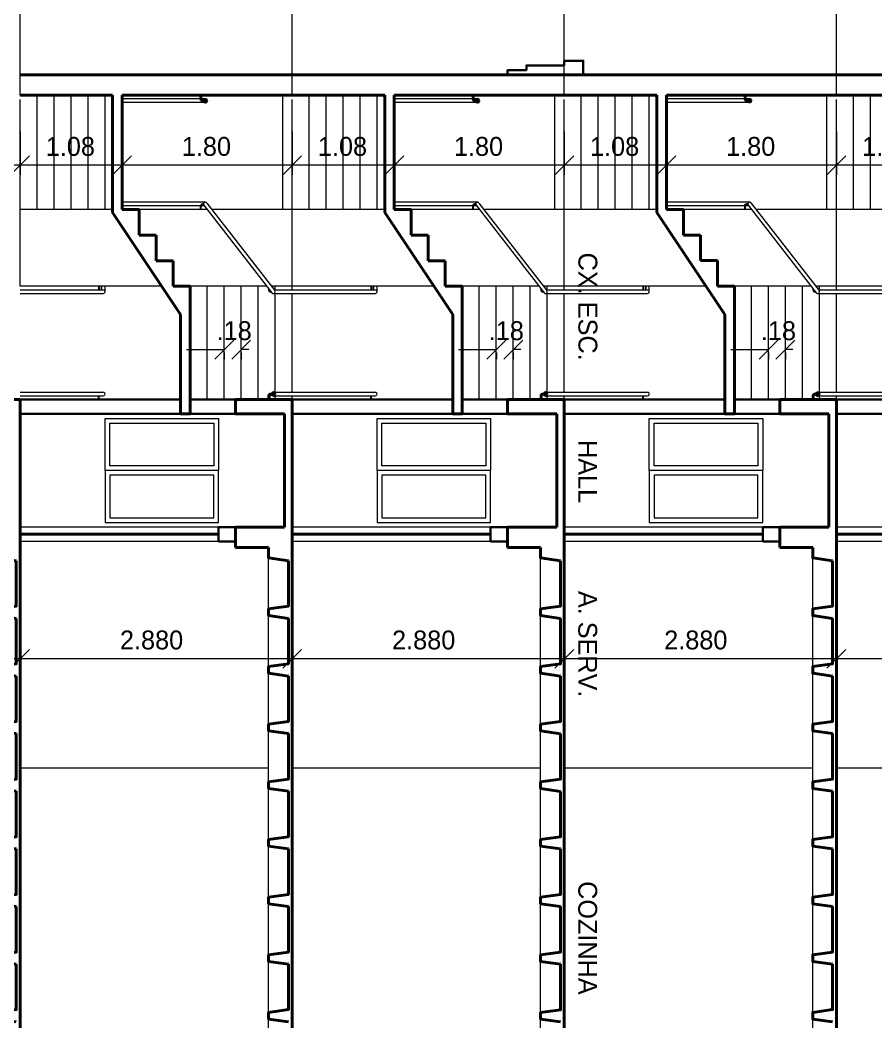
# Model space of a CAD drawing. Header units: metres. Extents: x -62 to 23, y -77 to 42.
# Drawn here: x 1.58 to 10.64, y 16.7 to 27.3 of the extents above; entities that cross this region are included whole.
import ezdxf
from ezdxf.enums import TextEntityAlignment as Align

# ---------------------------------------------------------------- set-up
doc = ezdxf.new("R2010")
doc.units = ezdxf.units.M
doc.header["$MEASUREMENT"] = 0
doc.linetypes.add('DGN Style 3', pattern=[2.76643, 1.976022, -0.790409])
for name, color, linetype, lineweight in [('1 - Eixos', 7, 'Continuous', 0), ('15 - Esquadrias Janelas', 7, 'Continuous', 0), ('19 - Estrutura Metálica', 7, 'Continuous', 0), ('5 - Laje em Corte', 7, 'Continuous', 0), ('7 - Alvenaria', 7, 'Continuous', 0), ('CORNIJAS_VAR NA PLANTA PTIPO 1', 7, 'Continuous', 0), ('Level 1-1', 7, 'Continuous', 0), ('Level 12', 7, 'Continuous', 0), ('Level 28-1', 7, 'Continuous', 0), ('Level 41', 7, 'Continuous', 0), ('Level 44', 7, 'Continuous', 0)]:
    doc.layers.add(name, color=color, linetype=linetype, lineweight=lineweight)
doc.styles.add('Style-CIVIL', font='CIVIL.shx')
doc.styles.add('Style-INTL_ENGINEERING', font='INTL_ENGINEERING.shx')
doc.dimstyles.get("Standard").update_dxf_attribs({"dimtxt": 0.18, "dimasz": 0.18, "dimexe": 0.18, "dimexo": 0.0625, "dimgap": 0.09, "dimtad": 0, "dimtih": 1, "dimtoh": 1, "dimdec": 4, "dimzin": 1, "dimdsep": 46, "dimtxsty": 'Standard', "dimcen": 0, "dimadec": 0, "dimazin": 0, "dimtfac": 1, "dimtdec": 4, "dimtofl": 0, "dimtmove": 0, "dimatfit": 3, "dimfxl": 0, "dimtolj": 1, "dimtzin": 1, "dimarcsym": 0})

# ---------------------------------------------------------------- blocks, each defined once
blk = doc.blocks.new('*U12')
at = {"layer": 'Level 44', "color": 7, "linetype": 'Continuous', "lineweight": 30}
for p, q in [((-1.05, 0.075), (-1.05, -0.075)), ((1.05, 0.075), (1.05, -0.075))]:
    blk.add_line(p, q, dxfattribs=at)
at = {"layer": 'Level 44', "color": 7, "linetype": 'Continuous', "lineweight": 0}
for p, q in [((1.05, 0.075), (-1.05, 0.075)), ((1.05, -0.075), (-1.05, -0.075))]:
    blk.add_line(p, q, dxfattribs=at)
at = {"layer": 'Level 44', "color": 7, "linetype": 'Continuous', "lineweight": 40}
blk.add_line((1.05, 0), (-1.05, 0), dxfattribs=at)
blk = doc.blocks.new('*U14')
at = {"layer": '19 - Estrutura Metálica', "color": 171, "linetype": 'Continuous', "lineweight": 30}
for p, q in [((0.007, 0.014), (0.017, 0.006)), ((0.013, 0.022), (0.023, 0.014)), ((-0.016, -0.063), (0.019, -0.022)), ((-0.008, -0.069), (0.027, -0.029))]:
    blk.add_line(p, q, dxfattribs=at)
for radius in [0.025, 0.015]:
    blk.add_circle((-0.009, 0.034), radius, dxfattribs=at)
for radius, start, end in [(0.02, 318.3321, 47.1052), (0.03, 319.6851, 49.6329)]:
    blk.add_arc((0.004, -0.009), radius, start, end, dxfattribs=at)
blk = doc.blocks.new('*U15')
at = {"layer": '19 - Estrutura Metálica', "color": 171, "linetype": 'Continuous', "lineweight": 30}
for p, q in [((0.007, 0.014), (0.017, 0.006)), ((0.013, 0.022), (0.023, 0.014)), ((-0.016, -0.063), (0.019, -0.022)), ((-0.008, -0.069), (0.027, -0.029))]:
    blk.add_line(p, q, dxfattribs=at)
at = {"layer": '19 - Estrutura Metálica', "color": 171, "linetype": 'Continuous', "lineweight": 30, "extrusion": (0, 0, -1)}
for radius in [0.025, 0.015]:
    blk.add_circle((0.009, 0.034), radius, dxfattribs=at)
at = {"layer": '19 - Estrutura Metálica', "color": 171, "linetype": 'Continuous', "lineweight": 30}
for radius, start, end in [(0.02, 318.3321, 47.1052), (0.03, 319.6851, 49.6329)]:
    blk.add_arc((0.004, -0.009), radius, start, end, dxfattribs=at)
blk = doc.blocks.new('*U11')
at = {"layer": '15 - Esquadrias Janelas', "color": 7, "linetype": 'Continuous', "lineweight": 0, "flags": 128}
for points in [[(0.96, 3.322), (0.96, 2.772), (-0.24, 2.772), (-0.24, 3.322)], [(0.91, 3.272), (0.91, 2.822), (-0.19, 2.822), (-0.19, 3.272)], [(-0.24, 2.772), (-0.24, 2.222), (0.96, 2.222), (0.96, 2.772)], [(-0.19, 2.722), (-0.19, 2.272), (0.91, 2.272), (0.91, 2.722)]]:
    blk.add_lwpolyline(points, close=True, dxfattribs=at)
at = {"layer": '5 - Laje em Corte', "color": 1, "linetype": 'Continuous', "lineweight": 40}
for p, q in [((1.74, 6.958), (-1.14, 6.958)), ((-0.16, 6.743), (-1.14, 6.743)), ((-0.16, 5.502), (-0.16, 6.743)), ((-0.06, 5.532), (-0.06, 6.743)), ((1.74, 6.743), (-0.06, 6.743)), ((-0.06, 5.532), (0.12, 5.532)), ((0.12, 5.262), (0.12, 5.532)), ((0.56, 4.422), (-0.16, 5.502)), ((0.3, 5.262), (0.12, 5.262)), ((0.3, 4.992), (0.3, 5.262)), ((0.48, 4.992), (0.3, 4.992)), ((0.48, 4.722), (0.48, 4.992)), ((0.66, 4.722), (0.48, 4.722)), ((0.66, 3.372), (0.66, 4.722)), ((0.56, 3.372), (0.56, 4.422)), ((-1.14, 3.522), (-1.74, 3.522)), ((-1.74, 3.522), (-1.74, 3.372)), ((-1.14, 3.522), (-1.14, -4.358)), ((-1.22, 3.372), (-1.74, 3.372)), ((-1.22, 3.372), (-1.22, 2.172)), ((0.56, 3.372), (0.66, 3.372)), ((-1.22, 2.172), (-1.74, 2.172)), ((-1.74, 2.172), (-1.74, 1.958)), ((-1.39, 1.958), (-1.74, 1.958))]:
    blk.add_line(p, q, dxfattribs=at)
at = {"layer": '5 - Laje em Corte', "color": 1, "linetype": 'Continuous', "lineweight": 0}
blk.add_line((-1.39, -4.182), (-1.39, 1.848), dxfattribs=at)
at = {"layer": '5 - Laje em Corte', "color": 1, "linetype": 'Continuous', "lineweight": 40, "flags": 128}
for points in [[(-1.39, 1.958), (-1.39, 1.848), (-1.18, 1.818)], [(-1.18, 1.818), (-1.18, 1.338), (-1.39, 1.308), (-1.39, 1.238), (-1.18, 1.208)], [(-1.18, 1.208), (-1.18, 0.728), (-1.39, 0.698), (-1.39, 0.628), (-1.18, 0.598)], [(-1.18, 0.598), (-1.18, 0.118), (-1.39, 0.088), (-1.39, 0.018), (-1.18, -0.012)], [(-1.18, -0.012), (-1.18, -0.492), (-1.39, -0.522), (-1.39, -0.592), (-1.18, -0.622)], [(-1.18, -0.622), (-1.18, -1.102), (-1.39, -1.132), (-1.39, -1.202), (-1.18, -1.232)], [(-1.18, -1.232), (-1.18, -1.712), (-1.39, -1.742), (-1.39, -1.812), (-1.18, -1.842)], [(-1.18, -1.842), (-1.18, -2.322), (-1.39, -2.352), (-1.39, -2.422), (-1.18, -2.452)], [(-1.18, -2.452), (-1.18, -2.932), (-1.39, -2.962), (-1.39, -3.032), (-1.18, -3.062)]]:
    blk.add_lwpolyline(points, dxfattribs=at)
at = {"layer": 'CORNIJAS_VAR NA PLANTA PTIPO 1', "color": 7, "linetype": 'Continuous', "lineweight": 30}
for p, q in [((1.14, 2.172), (0.96, 2.172)), ((1.14, 2.022), (0.96, 2.022))]:
    blk.add_line(p, q, dxfattribs=at)
at = {"layer": 'Level 28-1', "color": 171, "linetype": 'Continuous', "lineweight": 13}
for p, q in [((0.771, 6.703), (-0.06, 6.703)), ((0.821, 6.703), (0.778, 6.703)), ((0.821, 6.665), (-0.06, 6.665)), ((0.821, 5.61), (-0.06, 5.61)), ((0.771, 5.572), (-0.06, 5.572)), ((0.771, 5.532), (0.771, 5.572)), ((0.778, 5.532), (0.778, 5.572)), ((0.812, 5.572), (0.778, 5.572)), ((0.803, 5.587), (0.792, 5.587)), ((0.803, 5.595), (0.793, 5.595)), ((0.806, 5.579), (1.526, 4.652)), ((0.836, 5.602), (1.556, 4.675)), ((-1.14, 4.682), (-0.259, 4.682)), ((-0.309, 4.722), (-0.309, 4.682)), ((-0.302, 4.722), (-0.302, 4.683)), ((-0.24, 4.663), (-0.24, 4.722)), ((1.491, 4.698), (1.491, 4.682)), ((1.498, 4.688), (1.498, 4.683)), ((1.515, 4.667), (1.512, 4.667)), ((1.55, 4.682), (1.74, 4.682)), ((-1.14, 4.645), (-0.259, 4.645)), ((1.52, 4.66), (1.513, 4.66)), ((1.541, 4.645), (1.74, 4.645)), ((-1.14, 3.6), (-0.259, 3.6)), ((-1.14, 3.562), (-0.259, 3.562)), ((-0.309, 3.522), (-0.309, 3.562)), ((-0.302, 3.522), (-0.302, 3.562)), ((1.541, 3.6), (1.74, 3.6)), ((1.541, 3.562), (1.74, 3.562))]:
    blk.add_line(p, q, dxfattribs=at)
at = {"layer": 'Level 28-1', "color": 171, "linetype": 'Continuous', "lineweight": 13, "flags": 128}
blk.add_lwpolyline([(-0.278, 4.682), (-0.278, 4.722), (-0.278, 4.693)], dxfattribs=at)
at = {"layer": 'Level 28-1', "color": 171, "linetype": 'Continuous', "lineweight": 13, "extrusion": (0, 0, -1)}
for radius, start, end in [(0.0225, 0.0115, 89.9593), (0.015, 358.6585, 87.4316)]:
    blk.add_arc((-0.793, 5.572), radius, start, end, dxfattribs=at)
at = {"layer": 'Level 28-1', "color": 171, "linetype": 'Continuous', "lineweight": 13}
for centre, radius, start, end in [((0.821, 5.591), 0.0187, 36.9033, 216.9033), ((-0.259, 4.663), 0.0187, 269.9948, 90.0001), ((1.513, 4.682), 0.0225, 180.0115, 269.9593), ((1.513, 4.682), 0.015, 178.6585, 267.4316), ((1.541, 4.663), 0.0187, 216.9033, 36.9033), ((-0.259, 3.581), 0.0187, 269.9999, 90)]:
    blk.add_arc(centre, radius, start, end, dxfattribs=at)
at = {"layer": 'Level 41', "color": 230, "linetype": 'Continuous', "lineweight": 0}
for p, q in [((-1.24, 5.532), (-1.24, 6.743)), ((0.84, 3.522), (0.84, 4.722)), ((1.02, 3.522), (1.02, 4.722)), ((1.2, 3.522), (1.2, 4.722)), ((1.38, 3.522), (1.38, 4.722)), ((1.56, 4.682), (1.56, 4.722)), ((1.74, 4.682), (1.74, 4.722)), ((1.56, 3.6), (1.56, 4.645)), ((1.74, 3.6), (1.74, 4.645)), ((1.56, 3.522), (1.56, 3.562)), ((1.74, 3.522), (1.74, 3.562))]:
    blk.add_line(p, q, dxfattribs=at)
at = {"layer": 'Level 41', "color": 230, "linetype": 'DGN Style 3', "lineweight": 0}
for p, q in [((-1.14, 4.722), (-1.14, 6.743)), ((-0.96, 5.532), (-0.96, 6.743)), ((-0.78, 5.532), (-0.78, 6.743)), ((-0.6, 5.532), (-0.6, 6.743)), ((-0.42, 5.532), (-0.42, 6.743)), ((-0.24, 5.532), (-0.24, 6.743))]:
    blk.add_line(p, q, dxfattribs=at)
at = {"layer": 'Level 41', "color": 7, "linetype": 'Continuous', "lineweight": 13}
for p, q in [((-0.16, 5.532), (-1.14, 5.532)), ((0.843, 5.532), (0.12, 5.532)), ((1.74, 5.532), (0.891, 5.532)), ((0.36, 4.722), (-1.14, 4.722)), ((1.472, 4.722), (0.66, 4.722)), ((1.74, 4.722), (1.519, 4.722))]:
    blk.add_line(p, q, dxfattribs=at)
at = {"layer": 'Level 41', "color": 7, "linetype": 'Continuous', "lineweight": 30}
for p, q in [((0.56, 3.522), (-1.14, 3.522)), ((1.14, 3.522), (0.66, 3.522)), ((0.56, 3.372), (-1.14, 3.372)), ((1.14, 3.372), (0.66, 3.372))]:
    blk.add_line(p, q, dxfattribs=at)
at = {"layer": 'Level 44', "color": 7, "linetype": 'Continuous', "lineweight": 13}
blk.add_line((1.49, -0.378), (-1.14, -0.378), dxfattribs=at)
at = {"layer": '19 - Estrutura Metálica', "color": 171, "linetype": 'Continuous', "lineweight": 30, "xscale": 0.7499990121287976, "yscale": 0.7499990121287976, "zscale": 0.7499990121287976, "rotation": 220.3263723975496}
blk.add_blockref('*U14', (0.8, 6.699), dxfattribs=at)
at = {"layer": '19 - Estrutura Metálica', "color": 171, "linetype": 'Continuous', "lineweight": 30, "extrusion": (0, 0, -1), "xscale": 0.7499990121287978, "yscale": 0.7499990121287978, "zscale": 0.7499990121287978, "rotation": 40.32637239754955}
blk.add_blockref('*U15', (-1.52, 3.566), dxfattribs=at)
at = {"layer": 'Level 44', "color": 7, "linetype": 'Continuous', "lineweight": 30}
blk.add_blockref('*U12', (-0.09, 2.097), dxfattribs=at)
blk = doc.blocks.new('*D80')
at = {"layer": 'Defpoints'}
for p in [(10.223, 20.546), (11.663, 20.546), (10.223, 19.935), (13.103, 19.745)]:
    blk.add_point(p, dxfattribs=at)
at = {"layer": 'Level 1-1', "color": 2, "linetype": 'Continuous', "lineweight": 0}
for p, q in [((10.123, 20.446), (10.323, 20.646)), ((10.223, 20.035), (10.223, 20.646)), ((13.203, 20.646), (13.003, 20.446)), ((13.103, 19.845), (13.103, 20.646)), ((13.103, 20.546), (10.223, 20.546))]:
    blk.add_line(p, q, dxfattribs=at)
at = {"layer": 'Level 1-1', "color": 2, "linetype": 'Continuous', "lineweight": 0, "style": 'Style-CIVIL'}
blk.add_text('2.880', height=0.2, dxfattribs=at).set_placement((11.28, 20.746), align=Align.MIDDLE_LEFT)
blk = doc.blocks.new('_Oblique')
at = {"color": 0, "linetype": 'ByBlock', "lineweight": -2}
blk.add_line((0.5, 0.5), (-0.5, -0.5), dxfattribs=at)
blk = doc.blocks.new('*D81')
at = {"layer": 'Defpoints'}
for p in [(7.343, 20.546), (8.783, 20.546), (7.343, 19.935), (10.223, 19.935)]:
    blk.add_point(p, dxfattribs=at)
at = {"layer": 'Level 1-1', "color": 2, "linetype": 'Continuous', "lineweight": 0}
for p, q in [((7.243, 20.446), (7.443, 20.646)), ((7.343, 20.035), (7.343, 20.646)), ((10.323, 20.646), (10.123, 20.446)), ((10.223, 20.035), (10.223, 20.646)), ((10.223, 20.546), (7.343, 20.546))]:
    blk.add_line(p, q, dxfattribs=at)
at = {"layer": 'Level 1-1', "color": 2, "linetype": 'Continuous', "lineweight": 0, "style": 'Style-CIVIL'}
blk.add_text('2.880', height=0.2, dxfattribs=at).set_placement((8.4, 20.746), align=Align.MIDDLE_LEFT)
blk = doc.blocks.new('*D82')
at = {"layer": 'Defpoints'}
for p in [(4.463, 20.546), (5.903, 20.546), (4.463, 19.935), (7.343, 19.935)]:
    blk.add_point(p, dxfattribs=at)
at = {"layer": 'Level 1-1', "color": 2, "linetype": 'Continuous', "lineweight": 0}
for p, q in [((4.363, 20.446), (4.563, 20.646)), ((4.463, 20.035), (4.463, 20.646)), ((7.443, 20.646), (7.243, 20.446)), ((7.343, 20.035), (7.343, 20.646)), ((7.343, 20.546), (4.463, 20.546))]:
    blk.add_line(p, q, dxfattribs=at)
at = {"layer": 'Level 1-1', "color": 2, "linetype": 'Continuous', "lineweight": 0, "style": 'Style-CIVIL'}
blk.add_text('2.880', height=0.2, dxfattribs=at).set_placement((5.52, 20.746), align=Align.MIDDLE_LEFT)
blk = doc.blocks.new('*D83')
at = {"layer": 'Defpoints'}
for p in [(1.583, 20.546), (3.023, 20.546), (1.583, 19.935), (4.463, 19.935)]:
    blk.add_point(p, dxfattribs=at)
at = {"layer": 'Level 1-1', "color": 2, "linetype": 'Continuous', "lineweight": 0}
for p, q in [((1.483, 20.446), (1.683, 20.646)), ((1.583, 20.035), (1.583, 20.646)), ((4.563, 20.646), (4.363, 20.446)), ((4.463, 20.035), (4.463, 20.646)), ((4.463, 20.546), (1.583, 20.546))]:
    blk.add_line(p, q, dxfattribs=at)
at = {"layer": 'Level 1-1', "color": 2, "linetype": 'Continuous', "lineweight": 0, "style": 'Style-CIVIL'}
blk.add_text('2.880', height=0.2, dxfattribs=at).set_placement((2.64, 20.746), align=Align.MIDDLE_LEFT)
blk = doc.blocks.new('*D84')
at = {"layer": 'Defpoints'}
for p in [(-1.297, 20.546), (0.143, 20.546), (-1.297, 19.935), (1.583, 19.935)]:
    blk.add_point(p, dxfattribs=at)
at = {"layer": 'Level 1-1', "color": 2, "linetype": 'Continuous', "lineweight": 0}
for p, q in [((-1.397, 20.446), (-1.197, 20.646)), ((-1.297, 20.035), (-1.297, 20.646)), ((1.683, 20.646), (1.483, 20.446)), ((1.583, 20.035), (1.583, 20.646)), ((1.583, 20.546), (-1.297, 20.546))]:
    blk.add_line(p, q, dxfattribs=at)
at = {"layer": 'Level 1-1', "color": 2, "linetype": 'Continuous', "lineweight": 0, "style": 'Style-CIVIL'}
blk.add_text('2.880', height=0.2, dxfattribs=at).set_placement((-0.24, 20.746), align=Align.MIDDLE_LEFT)
blk = doc.blocks.new('*D183')
at = {"layer": 'Defpoints'}
for p in [(10.223, 26.224), (11.303, 25.904), (10.223, 25.768), (10.763, 25.768)]:
    blk.add_point(p, dxfattribs=at)
at = {"layer": 'Level 1-1', "color": 2, "linetype": 'Continuous', "lineweight": 0}
for p, q in [((10.223, 26.124), (10.223, 25.668)), ((10.123, 25.668), (10.323, 25.868)), ((11.403, 25.868), (11.203, 25.668)), ((11.303, 25.768), (10.223, 25.768)), ((11.303, 25.804), (11.303, 25.668))]:
    blk.add_line(p, q, dxfattribs=at)
at = {"layer": 'Level 1-1', "color": 2, "linetype": 'Continuous', "lineweight": 0, "style": 'Style-CIVIL'}
blk.add_text('1.08', height=0.2, dxfattribs=at).set_placement((10.495, 25.968), align=Align.MIDDLE_LEFT)
blk = doc.blocks.new('*D184')
at = {"layer": 'Defpoints'}
for p in [(10.223, 26.224), (8.423, 25.904), (8.423, 25.768), (9.323, 25.768)]:
    blk.add_point(p, dxfattribs=at)
at = {"layer": 'Level 1-1', "color": 2, "linetype": 'Continuous', "lineweight": 0}
for p, q in [((10.223, 26.124), (10.223, 25.668)), ((8.323, 25.668), (8.523, 25.868)), ((10.323, 25.868), (10.123, 25.668)), ((8.423, 25.804), (8.423, 25.668)), ((10.223, 25.768), (8.423, 25.768))]:
    blk.add_line(p, q, dxfattribs=at)
at = {"layer": 'Level 1-1', "color": 2, "linetype": 'Continuous', "lineweight": 0, "style": 'Style-CIVIL'}
blk.add_text('1.80', height=0.2, dxfattribs=at).set_placement((9.055, 25.968), align=Align.MIDDLE_LEFT)
blk = doc.blocks.new('*D185')
at = {"layer": 'Defpoints'}
for p in [(7.343, 26.224), (8.423, 25.904), (7.343, 25.768), (7.883, 25.768)]:
    blk.add_point(p, dxfattribs=at)
at = {"layer": 'Level 1-1', "color": 2, "linetype": 'Continuous', "lineweight": 0}
for p, q in [((7.343, 26.124), (7.343, 25.668)), ((7.243, 25.668), (7.443, 25.868)), ((8.523, 25.868), (8.323, 25.668)), ((8.423, 25.768), (7.343, 25.768)), ((8.423, 25.804), (8.423, 25.668))]:
    blk.add_line(p, q, dxfattribs=at)
at = {"layer": 'Level 1-1', "color": 2, "linetype": 'Continuous', "lineweight": 0, "style": 'Style-CIVIL'}
blk.add_text('1.08', height=0.2, dxfattribs=at).set_placement((7.615, 25.968), align=Align.MIDDLE_LEFT)
blk = doc.blocks.new('*D186')
at = {"layer": 'Defpoints'}
for p in [(7.343, 26.224), (5.543, 25.904), (5.543, 25.768), (6.443, 25.768)]:
    blk.add_point(p, dxfattribs=at)
at = {"layer": 'Level 1-1', "color": 2, "linetype": 'Continuous', "lineweight": 0}
for p, q in [((7.343, 26.124), (7.343, 25.668)), ((5.443, 25.668), (5.643, 25.868)), ((7.443, 25.868), (7.243, 25.668)), ((5.543, 25.804), (5.543, 25.668)), ((7.343, 25.768), (5.543, 25.768))]:
    blk.add_line(p, q, dxfattribs=at)
at = {"layer": 'Level 1-1', "color": 2, "linetype": 'Continuous', "lineweight": 0, "style": 'Style-CIVIL'}
blk.add_text('1.80', height=0.2, dxfattribs=at).set_placement((6.175, 25.968), align=Align.MIDDLE_LEFT)
blk = doc.blocks.new('*D187')
at = {"layer": 'Defpoints'}
for p in [(4.463, 26.224), (5.543, 25.904), (4.463, 25.768), (5.003, 25.768)]:
    blk.add_point(p, dxfattribs=at)
at = {"layer": 'Level 1-1', "color": 2, "linetype": 'Continuous', "lineweight": 0}
for p, q in [((4.463, 26.124), (4.463, 25.668)), ((4.363, 25.668), (4.563, 25.868)), ((5.643, 25.868), (5.443, 25.668)), ((5.543, 25.768), (4.463, 25.768)), ((5.543, 25.804), (5.543, 25.668))]:
    blk.add_line(p, q, dxfattribs=at)
at = {"layer": 'Level 1-1', "color": 2, "linetype": 'Continuous', "lineweight": 0, "style": 'Style-CIVIL'}
blk.add_text('1.08', height=0.2, dxfattribs=at).set_placement((4.735, 25.968), align=Align.MIDDLE_LEFT)
blk = doc.blocks.new('*D188')
at = {"layer": 'Defpoints'}
for p in [(4.463, 26.224), (2.663, 25.904), (2.663, 25.768), (3.563, 25.768)]:
    blk.add_point(p, dxfattribs=at)
at = {"layer": 'Level 1-1', "color": 2, "linetype": 'Continuous', "lineweight": 0}
for p, q in [((4.463, 26.124), (4.463, 25.668)), ((2.563, 25.668), (2.763, 25.868)), ((4.563, 25.868), (4.363, 25.668)), ((2.663, 25.804), (2.663, 25.668)), ((4.463, 25.768), (2.663, 25.768))]:
    blk.add_line(p, q, dxfattribs=at)
at = {"layer": 'Level 1-1', "color": 2, "linetype": 'Continuous', "lineweight": 0, "style": 'Style-CIVIL'}
blk.add_text('1.80', height=0.2, dxfattribs=at).set_placement((3.295, 25.968), align=Align.MIDDLE_LEFT)
blk = doc.blocks.new('*D189')
at = {"layer": 'Defpoints'}
for p in [(1.583, 26.224), (2.663, 25.904), (1.583, 25.768), (2.123, 25.768)]:
    blk.add_point(p, dxfattribs=at)
at = {"layer": 'Level 1-1', "color": 2, "linetype": 'Continuous', "lineweight": 0}
for p, q in [((1.583, 26.124), (1.583, 25.668)), ((1.483, 25.668), (1.683, 25.868)), ((2.763, 25.868), (2.563, 25.668)), ((2.663, 25.768), (1.583, 25.768)), ((2.663, 25.804), (2.663, 25.668))]:
    blk.add_line(p, q, dxfattribs=at)
at = {"layer": 'Level 1-1', "color": 2, "linetype": 'Continuous', "lineweight": 0, "style": 'Style-CIVIL'}
blk.add_text('1.08', height=0.2, dxfattribs=at).set_placement((1.855, 25.968), align=Align.MIDDLE_LEFT)
blk = doc.blocks.new('*D190')
at = {"layer": 'Defpoints'}
for p in [(1.583, 26.224), (-0.217, 25.904), (-0.217, 25.768), (0.683, 25.768)]:
    blk.add_point(p, dxfattribs=at)
at = {"layer": 'Level 1-1', "color": 2, "linetype": 'Continuous', "lineweight": 0}
for p, q in [((1.583, 26.124), (1.583, 25.668)), ((-0.317, 25.668), (-0.117, 25.868)), ((1.683, 25.868), (1.483, 25.668)), ((-0.217, 25.804), (-0.217, 25.668)), ((1.583, 25.768), (-0.217, 25.768))]:
    blk.add_line(p, q, dxfattribs=at)
at = {"layer": 'Level 1-1', "color": 2, "linetype": 'Continuous', "lineweight": 0, "style": 'Style-CIVIL'}
blk.add_text('1.80', height=0.2, dxfattribs=at).set_placement((0.415, 25.968), align=Align.MIDDLE_LEFT)
blk = doc.blocks.new('*D250')
at = {"layer": 'Defpoints'}
for p in [(3.744, 23.889), (3.923, 23.889), (3.744, 23.818), (3.833, 23.818)]:
    blk.add_point(p, dxfattribs=at)
at = {"layer": 'Level 1-1', "color": 2, "linetype": 'Continuous', "lineweight": 0}
for p, q in [((3.844, 23.918), (3.644, 23.718)), ((3.823, 23.718), (4.023, 23.918)), ((3.344, 23.818), (3.744, 23.818)), ((3.744, 23.789), (3.744, 23.718)), ((4.003, 23.818), (3.923, 23.818)), ((3.923, 23.789), (3.923, 23.718))]:
    blk.add_line(p, q, dxfattribs=at)
at = {"layer": 'Level 1-1', "color": 2, "linetype": 'Continuous', "lineweight": 0, "style": 'Style-CIVIL'}
blk.add_text('.18', height=0.2, dxfattribs=at).set_placement((3.663, 24.018), align=Align.MIDDLE_LEFT)
blk = doc.blocks.new('*D251')
at = {"layer": 'Defpoints'}
for p in [(6.624, 23.889), (6.803, 23.889), (6.624, 23.818), (6.713, 23.818)]:
    blk.add_point(p, dxfattribs=at)
at = {"layer": 'Level 1-1', "color": 2, "linetype": 'Continuous', "lineweight": 0}
for p, q in [((6.724, 23.918), (6.524, 23.718)), ((6.703, 23.718), (6.903, 23.918)), ((6.224, 23.818), (6.624, 23.818)), ((6.624, 23.789), (6.624, 23.718)), ((6.883, 23.818), (6.803, 23.818)), ((6.803, 23.789), (6.803, 23.718))]:
    blk.add_line(p, q, dxfattribs=at)
at = {"layer": 'Level 1-1', "color": 2, "linetype": 'Continuous', "lineweight": 0, "style": 'Style-CIVIL'}
blk.add_text('.18', height=0.2, dxfattribs=at).set_placement((6.543, 24.018), align=Align.MIDDLE_LEFT)
blk = doc.blocks.new('*D252')
at = {"layer": 'Defpoints'}
for p in [(9.504, 23.889), (9.683, 23.889), (9.504, 23.818), (9.593, 23.818)]:
    blk.add_point(p, dxfattribs=at)
at = {"layer": 'Level 1-1', "color": 2, "linetype": 'Continuous', "lineweight": 0}
for p, q in [((9.604, 23.918), (9.404, 23.718)), ((9.583, 23.718), (9.783, 23.918)), ((9.104, 23.818), (9.504, 23.818)), ((9.504, 23.789), (9.504, 23.718)), ((9.763, 23.818), (9.683, 23.818)), ((9.683, 23.789), (9.683, 23.718))]:
    blk.add_line(p, q, dxfattribs=at)
at = {"layer": 'Level 1-1', "color": 2, "linetype": 'Continuous', "lineweight": 0, "style": 'Style-CIVIL'}
blk.add_text('.18', height=0.2, dxfattribs=at).set_placement((9.423, 24.018), align=Align.MIDDLE_LEFT)
blk = doc.blocks.new('*U18')
at = {"layer": 'Level 44', "color": 7, "linetype": 'Continuous', "lineweight": 30}
for p, q in [((-1.05, 0.075), (-1.05, -0.075)), ((1.05, 0.075), (1.05, -0.075))]:
    blk.add_line(p, q, dxfattribs=at)
at = {"layer": 'Level 44', "color": 7, "linetype": 'Continuous', "lineweight": 0}
for p, q in [((1.05, 0.075), (-1.05, 0.075)), ((1.05, -0.075), (-1.05, -0.075))]:
    blk.add_line(p, q, dxfattribs=at)
at = {"layer": 'Level 44', "color": 7, "linetype": 'Continuous', "lineweight": 40}
blk.add_line((1.05, 0), (-1.05, 0), dxfattribs=at)
blk = doc.blocks.new('*U20')
at = {"layer": '19 - Estrutura Metálica', "color": 171, "linetype": 'Continuous', "lineweight": 30}
for p, q in [((0.007, 0.014), (0.017, 0.006)), ((0.013, 0.022), (0.023, 0.014)), ((-0.016, -0.063), (0.019, -0.022)), ((-0.008, -0.069), (0.027, -0.029))]:
    blk.add_line(p, q, dxfattribs=at)
for radius in [0.025, 0.015]:
    blk.add_circle((-0.009, 0.034), radius, dxfattribs=at)
for radius, start, end in [(0.02, 318.3321, 47.1052), (0.03, 319.6851, 49.6329)]:
    blk.add_arc((0.004, -0.009), radius, start, end, dxfattribs=at)
blk = doc.blocks.new('*U21')
at = {"layer": '19 - Estrutura Metálica', "color": 171, "linetype": 'Continuous', "lineweight": 30}
for p, q in [((0.007, 0.014), (0.017, 0.006)), ((0.013, 0.022), (0.023, 0.014)), ((-0.016, -0.063), (0.019, -0.022)), ((-0.008, -0.069), (0.027, -0.029))]:
    blk.add_line(p, q, dxfattribs=at)
at = {"layer": '19 - Estrutura Metálica', "color": 171, "linetype": 'Continuous', "lineweight": 30, "extrusion": (0, 0, -1)}
for radius in [0.025, 0.015]:
    blk.add_circle((0.009, 0.034), radius, dxfattribs=at)
at = {"layer": '19 - Estrutura Metálica', "color": 171, "linetype": 'Continuous', "lineweight": 30}
for radius, start, end in [(0.02, 318.3321, 47.1052), (0.03, 319.6851, 49.6329)]:
    blk.add_arc((0.004, -0.009), radius, start, end, dxfattribs=at)

msp = doc.modelspace()

# ---------------------------------------------------------------- linework, layer by layer
at = {"layer": '1 - Eixos', "color": 91, "linetype": 'DGN Style 3', "lineweight": 0}
for p, q in [((1.5827, 26.5096), (1.5826, 30.1932)), ((4.4627, 26.5096), (4.4626, 30.1932)), ((7.3427, 26.5096), (7.3426, 30.1932)), ((10.2227, 26.5096), (10.2226, 30.1932))]:
    msp.add_line(p, q, dxfattribs=at)
at = {"layer": '15 - Esquadrias Janelas', "color": 7, "linetype": 'Continuous', "lineweight": 0, "flags": 128}
for points in [[(9.4427, 23.0891), (9.4427, 22.5391), (8.2427, 22.5391), (8.2427, 23.0891)], [(9.3927, 23.0391), (9.3927, 22.5891), (8.2927, 22.5891), (8.2927, 23.0391)], [(8.2427, 22.5391), (8.2427, 21.9891), (9.4427, 21.9891), (9.4427, 22.5391)], [(8.2927, 22.4891), (8.2927, 22.0391), (9.3927, 22.0391), (9.3927, 22.4891)]]:
    msp.add_lwpolyline(points, close=True, dxfattribs=at)
at = {"layer": '5 - Laje em Corte', "color": 1, "linetype": 'Continuous', "lineweight": 40}
for p, q in [((10.2227, 26.7246), (7.3427, 26.7246)), ((8.3227, 26.5096), (7.3427, 26.5096)), ((8.3227, 25.2688), (8.3227, 26.5096)), ((8.4227, 25.299), (8.4227, 26.5096)), ((10.2227, 26.5096), (8.4227, 26.5096)), ((9.0427, 24.1888), (8.3227, 25.2688)), ((8.4227, 25.299), (8.6027, 25.299)), ((8.6027, 25.029), (8.6027, 25.299)), ((8.7827, 25.029), (8.6027, 25.029)), ((8.7827, 24.759), (8.7827, 25.029)), ((8.9627, 24.759), (8.7827, 24.759)), ((8.9627, 24.489), (8.9627, 24.759)), ((9.1427, 24.489), (8.9627, 24.489)), ((9.1427, 23.139), (9.1427, 24.489)), ((9.0427, 23.139), (9.0427, 24.1888)), ((7.3427, 23.289), (6.7427, 23.289)), ((6.7427, 23.289), (6.7427, 23.139)), ((7.3427, 23.289), (7.3427, 15.409)), ((7.2627, 23.139), (6.7427, 23.139)), ((7.2627, 23.139), (7.2627, 21.939)), ((9.0427, 23.139), (9.1427, 23.139)), ((7.2627, 21.939), (6.7427, 21.939)), ((6.7427, 21.939), (6.7427, 21.7246)), ((7.0927, 21.7246), (6.7427, 21.7246))]:
    msp.add_line(p, q, dxfattribs=at)
at = {"layer": '5 - Laje em Corte', "color": 1, "linetype": 'Continuous', "lineweight": 0}
msp.add_line((7.0927, 15.5846), (7.0927, 21.6146), dxfattribs=at)
at = {"layer": '5 - Laje em Corte', "color": 1, "linetype": 'Continuous', "lineweight": 40, "flags": 128}
for points in [[(7.0927, 21.7246), (7.0927, 21.6146), (7.3027, 21.5846)], [(7.3027, 21.5846), (7.3027, 21.1046), (7.0927, 21.0746), (7.0927, 21.0046), (7.3027, 20.9746)], [(7.3027, 20.9746), (7.3027, 20.4946), (7.0927, 20.4646), (7.0927, 20.3946), (7.3027, 20.3646)], [(7.3027, 20.3646), (7.3027, 19.8846), (7.0927, 19.8546), (7.0927, 19.7846), (7.3027, 19.7546)], [(7.3027, 19.7546), (7.3027, 19.2746), (7.0927, 19.2446), (7.0927, 19.1746), (7.3027, 19.1446)], [(7.3027, 19.1446), (7.3027, 18.6646), (7.0927, 18.6346), (7.0927, 18.5646), (7.3027, 18.5346)], [(7.3027, 18.5346), (7.3027, 18.0546), (7.0927, 18.0246), (7.0927, 17.9546), (7.3027, 17.9246)], [(7.3027, 17.9246), (7.3027, 17.4446), (7.0927, 17.4146), (7.0927, 17.3446), (7.3027, 17.3146)], [(7.3027, 17.3146), (7.3027, 16.8346), (7.0927, 16.8046), (7.0927, 16.7346), (7.3027, 16.7046)]]:
    msp.add_lwpolyline(points, dxfattribs=at)
at = {"layer": '7 - Alvenaria', "color": 7, "linetype": 'Continuous', "lineweight": 30, "flags": 128}
msp.add_lwpolyline([(6.7427, 26.7246), (6.7427, 26.7746), (6.9427, 26.7746), (6.9427, 26.8246), (7.3427, 26.8246), (7.3427, 26.8746), (7.5427, 26.8746), (7.5427, 26.7246)], dxfattribs=at)
at = {"layer": 'CORNIJAS_VAR NA PLANTA PTIPO 1', "color": 7, "linetype": 'Continuous', "lineweight": 30}
for p, q in [((9.6227, 21.939), (9.4427, 21.939)), ((9.6227, 21.789), (9.4426, 21.789))]:
    msp.add_line(p, q, dxfattribs=at)
at = {"layer": 'Level 28-1', "color": 171, "linetype": 'Continuous', "lineweight": 13}
for p, q in [((9.2533, 26.4696), (8.4227, 26.4696)), ((9.3039, 26.4321), (8.4227, 26.4321)), ((9.3039, 26.4696), (9.2608, 26.4696)), ((9.3039, 25.3765), (8.4227, 25.3765)), ((9.2533, 25.339), (8.4227, 25.339)), ((9.2533, 25.299), (9.2533, 25.3391)), ((9.2947, 25.339), (9.2608, 25.339)), ((9.2608, 25.299), (9.2608, 25.3387)), ((9.2854, 25.354), (9.2751, 25.354)), ((9.2854, 25.3616), (9.2758, 25.3616)), ((9.2891, 25.3463), (10.0091, 24.4188)), ((9.3187, 25.3693), (10.0387, 24.4418)), ((8.1733, 24.489), (8.1733, 24.449)), ((8.1808, 24.489), (8.1808, 24.4494)), ((8.2427, 24.4303), (8.2427, 24.489)), ((7.3427, 24.449), (8.2239, 24.449)), ((7.3427, 24.4115), (8.2239, 24.4115)), ((9.9733, 24.4649), (9.9733, 24.449)), ((9.9808, 24.4553), (9.9808, 24.4494)), ((9.9973, 24.434), (9.9951, 24.434)), ((10.0031, 24.4265), (9.9958, 24.4265)), ((10.0239, 24.4115), (10.2227, 24.4115)), ((10.0331, 24.449), (10.2227, 24.449)), ((7.3427, 23.3665), (8.2239, 23.3665)), ((7.3427, 23.329), (8.2239, 23.329)), ((8.1733, 23.289), (8.1733, 23.3291)), ((8.1808, 23.289), (8.1808, 23.3287)), ((10.0239, 23.3665), (10.2227, 23.3665)), ((10.0239, 23.329), (10.2227, 23.329))]:
    msp.add_line(p, q, dxfattribs=at)
at = {"layer": 'Level 28-1', "color": 171, "linetype": 'Continuous', "lineweight": 13, "flags": 128}
msp.add_lwpolyline([(8.2052, 24.449), (8.2052, 24.489), (8.2052, 24.4597)], dxfattribs=at)
at = {"layer": 'Level 28-1', "color": 171, "linetype": 'Continuous', "lineweight": 13, "extrusion": (0, 0, -1)}
for radius, start, end in [(0.0225, 0.01147, 89.95928), (0.015, 358.65847, 87.43157)]:
    msp.add_arc((-9.2758, 25.3391), radius, start, end, dxfattribs=at)
at = {"layer": 'Level 28-1', "color": 171, "linetype": 'Continuous', "lineweight": 13}
for centre, radius, start, end in [((9.3039, 25.3578), 0.0187, 36.90331, 216.90331), ((8.2239, 24.4303), 0.0187, 269.99483, 90.00007), ((9.9958, 24.449), 0.0225, 180.01147, 269.95928), ((9.9958, 24.449), 0.015, 178.65847, 267.43157), ((10.0239, 24.4303), 0.0187, 216.90331, 36.90331), ((8.2239, 23.3478), 0.0187, 269.99993, 90)]:
    msp.add_arc(centre, radius, start, end, dxfattribs=at)
at = {"layer": 'Level 41', "color": 230, "linetype": 'Continuous', "lineweight": 0}
for p, q in [((7.2427, 25.299), (7.2427, 26.5096)), ((9.3227, 23.289), (9.3227, 24.489)), ((9.5027, 23.289), (9.5027, 24.489)), ((9.6827, 23.289), (9.6827, 24.489)), ((9.8627, 23.289), (9.8627, 24.489)), ((10.0427, 24.449), (10.0427, 24.489)), ((10.2227, 24.449), (10.2227, 24.489)), ((10.0427, 23.3665), (10.0427, 24.4115)), ((10.2227, 23.3665), (10.2227, 24.4115)), ((10.0427, 23.289), (10.0427, 23.329)), ((10.2227, 23.289), (10.2227, 23.329))]:
    msp.add_line(p, q, dxfattribs=at)
at = {"layer": 'Level 41', "color": 230, "linetype": 'DGN Style 3', "lineweight": 0}
for p, q in [((7.3427, 24.489), (7.3427, 26.5096)), ((7.5227, 25.299), (7.5227, 26.5096)), ((7.7027, 25.299), (7.7027, 26.5096)), ((7.8827, 25.299), (7.8827, 26.5096)), ((8.0627, 25.299), (8.0627, 26.5096)), ((8.2427, 25.299), (8.2427, 26.5096))]:
    msp.add_line(p, q, dxfattribs=at)
at = {"layer": 'Level 41', "color": 7, "linetype": 'Continuous', "lineweight": 13}
for p, q in [((8.3227, 25.299), (7.3427, 25.299)), ((9.3258, 25.299), (8.6027, 25.299)), ((10.2227, 25.299), (9.3732, 25.299)), ((8.8425, 24.489), (7.3427, 24.489)), ((9.9546, 24.489), (9.1427, 24.489)), ((10.2227, 24.489), (10.002, 24.489))]:
    msp.add_line(p, q, dxfattribs=at)
at = {"layer": 'Level 41', "color": 7, "linetype": 'Continuous', "lineweight": 30}
for p, q in [((9.0427, 23.289), (7.3427, 23.289)), ((9.6227, 23.289), (9.1427, 23.289)), ((9.0427, 23.139), (7.3427, 23.139)), ((9.6227, 23.139), (9.1427, 23.139))]:
    msp.add_line(p, q, dxfattribs=at)
at = {"layer": 'Level 44', "color": 7, "linetype": 'Continuous', "lineweight": 13}
msp.add_line((9.9727, 19.3892), (7.3427, 19.3892), dxfattribs=at)

# ---------------------------------------------------------------- block references
at = {"layer": '19 - Estrutura Metálica', "color": 171, "linetype": 'Continuous', "lineweight": 30, "xscale": 0.7499990121287979, "yscale": 0.7499990121287979, "zscale": 0.7499990121287979, "rotation": 220.3263723975495}
msp.add_blockref('*U20', (9.2823, 26.4662), dxfattribs=at)
at = {"layer": '19 - Estrutura Metálica', "color": 171, "linetype": 'Continuous', "lineweight": 30, "extrusion": (0, 0, -1), "xscale": 0.7499990121287979, "yscale": 0.7499990121287979, "zscale": 0.7499990121287979, "rotation": 40.32637239754953}
msp.add_blockref('*U21', (-10.0023, 23.3324), dxfattribs=at)
at = {"layer": 'Level 44', "color": 7, "linetype": 'Continuous', "lineweight": 13}
for p in [(2.7227, 19.7668), (5.6027, 19.7668), (11.3627, 19.7668)]:
    msp.add_blockref('*U11', p, dxfattribs=at)
at = {"layer": 'Level 44', "color": 7, "linetype": 'Continuous', "lineweight": 30}
msp.add_blockref('*U18', (8.3926, 21.864), dxfattribs=at)

# ---------------------------------------------------------------- texts
at = {"layer": 'Level 12', "color": 2, "linetype": 'Continuous', "lineweight": 13, "style": 'Style-CIVIL'}
for s, p in [('HALL', (7.5906, 22.8613)), ('A. SERV.', (7.5906, 21.2651)), ('COZINHA', (7.5906, 18.1941))]:
    msp.add_text(s, height=0.1995, rotation=269.99998, dxfattribs=at).set_placement(p, align=Align.MIDDLE_LEFT)
at = {"layer": 'Level 12', "color": 2, "linetype": 'Continuous', "lineweight": 13, "insert": (7.5906, 24.2725), "char_height": 0.2, "attachment_point": 5, "rotation": 270, "line_spacing_factor": 1.200006, "style": 'Style-INTL_ENGINEERING'}
msp.add_mtext('CX. ESC.\\P', dxfattribs=at)

# ---------------------------------------------------------------- dimensions: what is measured, and where the dimension line sits
at = {"layer": 'Level 1-1', "color": 2, "linetype": 'Continuous', "lineweight": 0}
for base, p1, p2, override, picture, middle in [((-0.2173, 25.7684), (1.5827, 26.2244), (-0.2173, 25.9043), {"dimtxt": 0.2, "dimasz": 0.2, "dimexe": 0.1, "dimexo": 0.1, "dimgap": 0.1, "dimtad": 1, "dimtih": 0, "dimtoh": 0, "dimdec": 2, "dimzin": 7, "dimtxsty": 'Style-CIVIL', "dimblk": 'Oblique', "dimclre": 2, "dimtdec": 2, "dimatfit": 1, "dimfrac": 2, "dimtolj": 0, "dimtzin": 7, "dimlwe": 0}, '*D190', (0.6827, 25.7684)), ((1.5827, 25.7684), (2.6627, 25.9043), (1.5827, 26.2244), {"dimtxt": 0.2, "dimasz": 0.2, "dimexe": 0.1, "dimexo": 0.1, "dimgap": 0.1, "dimtad": 1, "dimtih": 0, "dimtoh": 0, "dimdec": 2, "dimzin": 7, "dimtxsty": 'Style-CIVIL', "dimblk": 'Oblique', "dimclre": 2, "dimtdec": 2, "dimatfit": 1, "dimfrac": 2, "dimtolj": 0, "dimtzin": 7, "dimlwe": 0}, '*D189', (2.1227, 25.7684)), ((2.6627, 25.7684), (4.4627, 26.2244), (2.6627, 25.9043), {"dimtxt": 0.2, "dimasz": 0.2, "dimexe": 0.1, "dimexo": 0.1, "dimgap": 0.1, "dimtad": 1, "dimtih": 0, "dimtoh": 0, "dimdec": 2, "dimzin": 7, "dimtxsty": 'Style-CIVIL', "dimblk": 'Oblique', "dimclre": 2, "dimtdec": 2, "dimatfit": 1, "dimfrac": 2, "dimtolj": 0, "dimtzin": 7, "dimlwe": 0}, '*D188', (3.5627, 25.7684)), ((4.4627, 25.7684), (5.5427, 25.9043), (4.4627, 26.2244), {"dimtxt": 0.2, "dimasz": 0.2, "dimexe": 0.1, "dimexo": 0.1, "dimgap": 0.1, "dimtad": 1, "dimtih": 0, "dimtoh": 0, "dimdec": 2, "dimzin": 7, "dimtxsty": 'Style-CIVIL', "dimblk": 'Oblique', "dimclre": 2, "dimtdec": 2, "dimatfit": 1, "dimfrac": 2, "dimtolj": 0, "dimtzin": 7, "dimlwe": 0}, '*D187', (5.0027, 25.7684)), ((5.5427, 25.7684), (7.3427, 26.2244), (5.5427, 25.9043), {"dimtxt": 0.2, "dimasz": 0.2, "dimexe": 0.1, "dimexo": 0.1, "dimgap": 0.1, "dimtad": 1, "dimtih": 0, "dimtoh": 0, "dimdec": 2, "dimzin": 7, "dimtxsty": 'Style-CIVIL', "dimblk": 'Oblique', "dimclre": 2, "dimtdec": 2, "dimatfit": 1, "dimfrac": 2, "dimtolj": 0, "dimtzin": 7, "dimlwe": 0}, '*D186', (6.4427, 25.7684)), ((7.3427, 25.7684), (8.4227, 25.9043), (7.3427, 26.2244), {"dimtxt": 0.2, "dimasz": 0.2, "dimexe": 0.1, "dimexo": 0.1, "dimgap": 0.1, "dimtad": 1, "dimtih": 0, "dimtoh": 0, "dimdec": 2, "dimzin": 7, "dimtxsty": 'Style-CIVIL', "dimblk": 'Oblique', "dimclre": 2, "dimtdec": 2, "dimatfit": 1, "dimfrac": 2, "dimtolj": 0, "dimtzin": 7, "dimlwe": 0}, '*D185', (7.8827, 25.7684)), ((8.4227, 25.7684), (10.2227, 26.2244), (8.4227, 25.9043), {"dimtxt": 0.2, "dimasz": 0.2, "dimexe": 0.1, "dimexo": 0.1, "dimgap": 0.1, "dimtad": 1, "dimtih": 0, "dimtoh": 0, "dimdec": 2, "dimzin": 7, "dimtxsty": 'Style-CIVIL', "dimblk": 'Oblique', "dimclre": 2, "dimtdec": 2, "dimatfit": 1, "dimfrac": 2, "dimtolj": 0, "dimtzin": 7, "dimlwe": 0}, '*D184', (9.3227, 25.7684)), ((10.2227, 25.7684), (11.3027, 25.9043), (10.2227, 26.2244), {"dimtxt": 0.2, "dimasz": 0.2, "dimexe": 0.1, "dimexo": 0.1, "dimgap": 0.1, "dimtad": 1, "dimtih": 0, "dimtoh": 0, "dimdec": 2, "dimzin": 7, "dimtxsty": 'Style-CIVIL', "dimblk": 'Oblique', "dimclre": 2, "dimtdec": 2, "dimatfit": 1, "dimfrac": 2, "dimtolj": 0, "dimtzin": 7, "dimlwe": 0}, '*D183', (10.7627, 25.7684)), ((-1.2973, 20.5463), (1.5827, 19.9353), (-1.2973, 19.9353), {"dimtxt": 0.2, "dimasz": 0.2, "dimexe": 0.1, "dimexo": 0.1, "dimgap": 0.1, "dimtad": 1, "dimtih": 0, "dimtoh": 0, "dimdec": 3, "dimzin": 3, "dimtxsty": 'Style-CIVIL', "dimblk": 'Oblique', "dimclre": 2, "dimtdec": 3, "dimatfit": 1, "dimtolj": 0, "dimtzin": 3, "dimlwe": 0}, '*D84', (0.1427, 20.5463)), ((1.5827, 20.5463), (4.4627, 19.9353), (1.5827, 19.9353), {"dimtxt": 0.2, "dimasz": 0.2, "dimexe": 0.1, "dimexo": 0.1, "dimgap": 0.1, "dimtad": 1, "dimtih": 0, "dimtoh": 0, "dimdec": 3, "dimzin": 3, "dimtxsty": 'Style-CIVIL', "dimblk": 'Oblique', "dimclre": 2, "dimtdec": 3, "dimatfit": 1, "dimtolj": 0, "dimtzin": 3, "dimlwe": 0}, '*D83', (3.0227, 20.5463)), ((4.4627, 20.5463), (7.3427, 19.9353), (4.4627, 19.9353), {"dimtxt": 0.2, "dimasz": 0.2, "dimexe": 0.1, "dimexo": 0.1, "dimgap": 0.1, "dimtad": 1, "dimtih": 0, "dimtoh": 0, "dimdec": 3, "dimzin": 3, "dimtxsty": 'Style-CIVIL', "dimblk": 'Oblique', "dimclre": 2, "dimtdec": 3, "dimatfit": 1, "dimtolj": 0, "dimtzin": 3, "dimlwe": 0}, '*D82', (5.9027, 20.5463)), ((7.3427, 20.5463), (10.2227, 19.9353), (7.3427, 19.9353), {"dimtxt": 0.2, "dimasz": 0.2, "dimexe": 0.1, "dimexo": 0.1, "dimgap": 0.1, "dimtad": 1, "dimtih": 0, "dimtoh": 0, "dimdec": 3, "dimzin": 3, "dimtxsty": 'Style-CIVIL', "dimblk": 'Oblique', "dimclre": 2, "dimtdec": 3, "dimatfit": 1, "dimtolj": 0, "dimtzin": 3, "dimlwe": 0}, '*D81', (8.7827, 20.5463)), ((10.2227, 20.5463), (13.1027, 19.745), (10.2227, 19.9353), {"dimtxt": 0.2, "dimasz": 0.2, "dimexe": 0.1, "dimexo": 0.1, "dimgap": 0.1, "dimtad": 1, "dimtih": 0, "dimtoh": 0, "dimdec": 3, "dimzin": 3, "dimtxsty": 'Style-CIVIL', "dimblk": 'Oblique', "dimclre": 2, "dimtdec": 3, "dimatfit": 1, "dimtolj": 0, "dimtzin": 3, "dimlwe": 0}, '*D80', (11.6627, 20.5463))]:
    dim = msp.add_linear_dim(base=base, p1=p1, p2=p2, angle=180, dimstyle='Standard', override=override, dxfattribs=at)
    dim.commit()
    dim.dimension.update_dxf_attribs({"geometry": picture, "text_midpoint": middle})
for base, p1, p2, picture, middle in [((3.7441, 23.8183), (3.9227, 23.889), (3.7441, 23.889), '*D250', (3.8334, 23.8183)), ((6.6241, 23.8183), (6.8027, 23.889), (6.6241, 23.889), '*D251', (6.7134, 23.8183)), ((9.5041, 23.8183), (9.6827, 23.889), (9.5041, 23.889), '*D252', (9.5934, 23.8183))]:
    dim = msp.add_linear_dim(base=base, p1=p1, p2=p2, angle=180, dimstyle='Standard', override={"dimtxt": 0.2, "dimasz": 0.2, "dimexe": 0.1, "dimexo": 0.1, "dimgap": 0.1, "dimtad": 1, "dimtih": 0, "dimtoh": 0, "dimdec": 2, "dimzin": 7, "dimtxsty": 'Style-CIVIL', "dimblk": 'Oblique', "dimclre": 2, "dimtdec": 2, "dimatfit": 1, "dimfrac": 2, "dimtolj": 0, "dimtzin": 7, "dimlwe": 0}, dxfattribs=at)
    dim.commit()
    dim.dimension.update_dxf_attribs({"geometry": picture, "text_midpoint": middle, "dimtype": 160})

doc.saveas('drawing.dxf')
